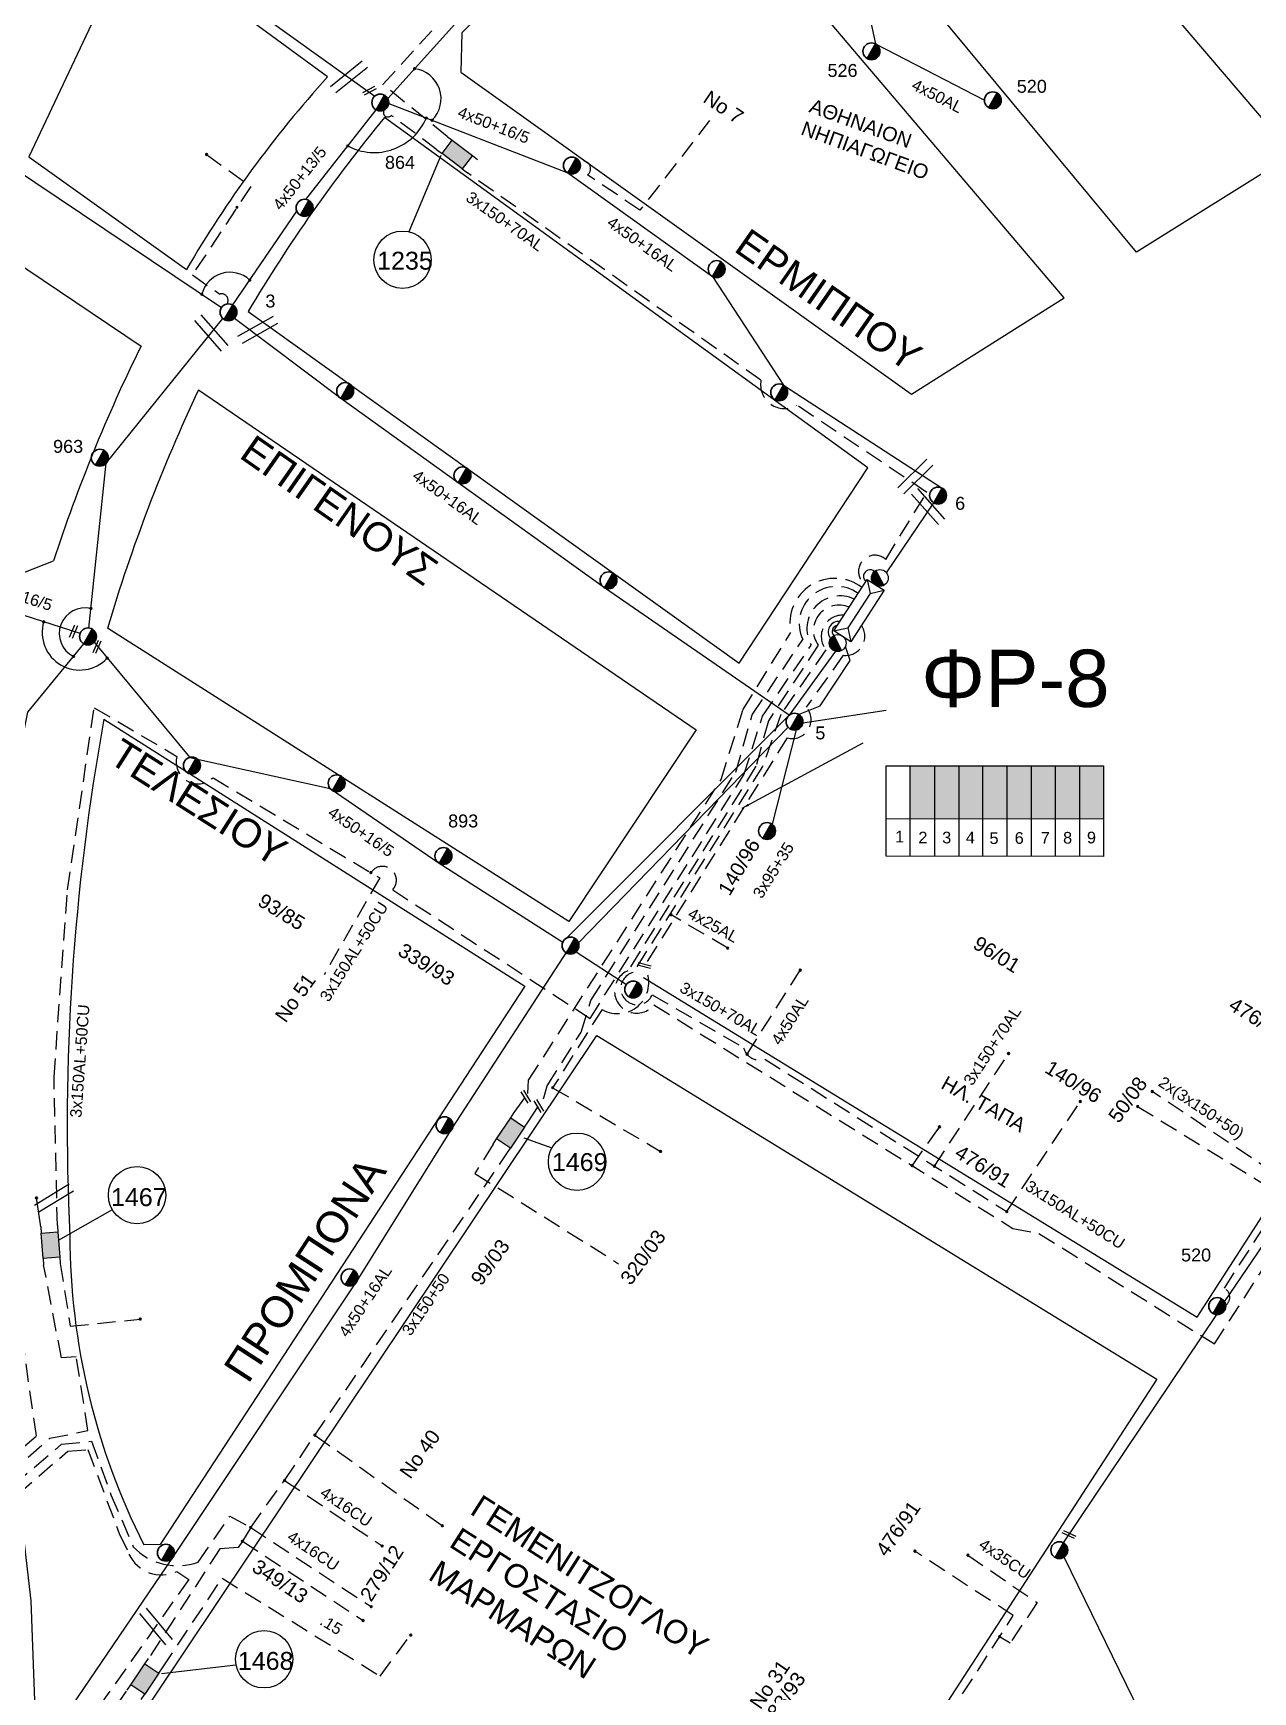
# Model space of a CAD drawing. Header units: millimetres. Extents: x 1421 to 7547, y 822 to 1863.
# Drawn here: x 5866 to 6036.3, y 969.5 to 1201.1 of the extents above; entities that cross this region are included whole.
import ezdxf
from ezdxf.enums import TextEntityAlignment as Align

# ---------------------------------------------------------------- set-up
doc = ezdxf.new("R2010")
doc.units = ezdxf.units.MM
doc.linetypes.add('DASHED', pattern=[19.05, 12.7, -6.35])
doc.layers.get('0').update_dxf_attribs({"lineweight": 30})
for name, color, linetype, lineweight in [('3x150+50', 7, 'Continuous', 30), ('3x50+35+13_5', 7, 'Continuous', 30), ('4x16CU', 7, 'Continuous', 30), ('4x25AL', 7, 'Continuous', 30), ('4x35CU', 7, 'Continuous', 30), ('4x50+13_5', 7, 'Continuous', 30), ('4x50+16_5', 7, 'Continuous', 30), ('4x50AL', 7, 'Continuous', 30), ('Link Box 4 Διευθύνσεων', 7, 'Continuous', 30), ('Pillar OTE', 7, 'Continuous', 30), ('TEXT_ΚΑΛΩΔΙΩΝ', 7, 'Continuous', 30), ('Άγνωστα', 7, 'Continuous', 30), ('Άγνωστο εναέριο καλώδιο', 7, 'Continuous', 30), ('Άγνωστο Υπόγειο Καλώδιο', 7, 'DASHED', 30), ('Γυμνά εναέρια ΧΤ και ΦΟΠ (3Φ)   4x50+16AL', 7, 'Continuous', 30), ('Εναέρια παροχή ΧΤ 4x16', 7, 'SYN_LINE', 30), ('Επιγραφές - Σχήματα', 7, 'Continuous', 30), ('Καλωδια Χ.Τ 3x95+35', 7, 'DASHED', 30), ('Καλώδια ΧΤ   3x150+50CU', 7, 'DASHED', 30), ('Καλώδια ΧΤ   3x150+70AL', 7, 'DASHED', 30), ('Καλώδια ΧΤ   3x150AL+50CU', 7, 'DASHED', 30), ('Μηχανική τομή', 7, 'Continuous', 30), ('Στύλος ΦΜ', 7, 'Continuous', 30), ('Στύλος ΦΜ @ 1', 7, 'Continuous', 30), ('Συνδέσεις', 7, 'Continuous', 30), ('Τομή', 7, 'Continuous', 30), ('Υποσταθμός εναέριος 2 στύλων', 7, 'Continuous', 30), ('Υποσταθμός πόλεως', 7, 'Continuous', 30), ('Υπόβαθρο ΔΕΗ', 7, 'Continuous', 30), ('Υπόγεια Καλώδια Δικτύου ΧΤ   .15', 7, 'DASHED', 30), ('Υπόγεια Καλώδια Δικτύου ΧΤ  4x16AL', 7, 'DASHED', 30)]:
    doc.layers.add(name, color=color, linetype=linetype, lineweight=lineweight)
doc.styles.add('arial', font='arial.ttf')
doc.styles.get("Standard").update_dxf_attribs({"font": 'arial.ttf'})
doc.linetypes.add('SYN_LINE', pattern='A,0.5,-0.0001,["/\\/\\/\\/",Standard,S=0.1,R=0,X=0,Y=-0.05],-0.25', length=0.7501)
doc.dimstyles.new('ISO-25', dxfattribs={"dimtxt": 2.5, "dimasz": 2.5, "dimexe": 1.25, "dimexo": 0.625, "dimtad": 1, "dimtxsty": 'Standard', "dimcen": 2.5, "dimadec": 0, "dimazin": 0, "dimtfac": 1, "dimtmove": 0, "dimatfit": 3, "dimfxl": 1, "dimarcsym": 0})

# ---------------------------------------------------------------- blocks, each defined once
blk = doc.blocks.new('ΥΠΑΡΧΩΝ ΤΣΙΜΕΝΤΕΝΙΟΣ ΣΤΥΛΟΣ')
at = {"layer": 'Στύλος ΦΜ'}
blk.add_hatch(color=7, dxfattribs=at).paths.add_polyline_path([(-1.29, -2.28, 0.574793), (2.62, 0, 0.268822), (1.3, 2.27)])
at = {"layer": 'Στύλος ΦΜ', "color": 7}
blk.add_line((-1.29, -2.28), (1.3, 2.27), dxfattribs=at)
blk.add_circle((0, 0), 2.62, dxfattribs=at)
at = {"layer": 'Στύλος ΦΜ', "flags": 4}
for tag, p in [('ΑΡΙΘΜΟΣ', (-4.68, 8.05)), ('ΤΥΠΟΣ', (-4.91, 3.03))]:
    blk.add_attdef(tag, p, '', height=4, dxfattribs=at)
blk = doc.blocks.new('LINK BOX 4 ΑΝΑΧΩΡΗΣΕΩΝ')
at = {"layer": 'Link Box 4 Διευθύνσεων', "lineweight": -3, "ltscale": 40}
blk.add_hatch(color=256, dxfattribs=at).paths.add_polyline_path([(-3.54, 0), (-3.54, -4.67), (3.54, -4.67), (3.54, 0)])
for p, q in [((-3.54, 0), (-5.33, 0)), ((5.33, 0), (3.54, 0)), ((-3.54, -4.67), (-5.33, -4.67)), ((5.33, -4.67), (3.54, -4.67))]:
    blk.add_line(p, q, dxfattribs=at)
blk.add_lwpolyline([(-3.54, -4.67), (-3.54, 0), (3.54, 0), (3.54, -4.67)], close=True, dxfattribs=at)
blk = doc.blocks.new('ΥΠΟΣΤΑΘΜΟΣ ΕΝΑΕΡΙΟΣ ΕΠΙ 2 ΣΤΥΛΩΝ')
at = {"layer": 'Υποσταθμός εναέριος 2 στύλων', "linetype": 'Continuous', "lineweight": -3}
for points in [[(-11.97, -2.11, 0.574793), (-8.45, -0.07, 0.268822), (-9.64, 1.98)], [(9.68, -2.15, 0.574793), (13.19, -0.1, 0.268822), (12.01, 1.95)]]:
    blk.add_hatch(color=256, dxfattribs=at).paths.add_polyline_path(points)
for p, q in [((-11.97, -2.11), (-9.64, 1.98)), ((9.68, -2.15), (12.01, 1.95))]:
    blk.add_line(p, q, dxfattribs=at)
for centre in [(-10.81, -0.07), (10.84, -0.1)]:
    blk.add_circle(centre, 2.36, dxfattribs=at)
at = {"layer": 'Υποσταθμός πόλεως', "linetype": 'Continuous', "lineweight": -3, "ltscale": 40}
blk.add_lwpolyline([(-8.57, 2.82), (8.57, 2.82), (8.57, -2.82), (-8.57, -2.82)], close=True, dxfattribs=at)
for points in [[(-5.75, 0), (-8.57, 2.82)], [(-8.57, -2.82), (-5.75, 0)], [(-5.75, 0), (5.75, 0)], [(5.75, 0), (8.57, 2.82)], [(8.57, -2.82), (5.75, 0)]]:
    blk.add_lwpolyline(points, dxfattribs=at)
at = {"layer": 'Υποσταθμός εναέριος 2 στύλων', "ltscale": 40, "flags": 1}
for tag, p in [('ΜΕΤΑΣΧΗΜΑΤΙΣΜΟΣ', (14.09, 2.51)), ('ΙΣΧΥΣ', (14.07, -0.28)), ('ΑΡΙΘΜΟΣ', (14.19, -3))]:
    blk.add_attdef(tag, p, '', height=1.8, dxfattribs=at)
blk = doc.blocks.new('ΤΟΜΗ')
at = {"layer": 'Τομή', "lineweight": -3, "ltscale": 40}
for p, q in [((-11.37, 1.1), (11.37, 1.1)), ((11.37, -3.57), (-11.37, -3.57))]:
    blk.add_line(p, q, dxfattribs=at)
blk = doc.blocks.new('_ΣΥΝΔΕΣΗ')
at = {"layer": 'Συνδέσεις', "linetype": 'SYN_LINE', "ltscale": 40}
blk.add_hatch(color=256, dxfattribs=at).paths.add_polyline_path([(0.5, -0.01, 1), (-0.5, -0.01, 1)])
at = {"layer": 'Συνδέσεις'}
blk.add_circle((0, -0.01), 0.5, dxfattribs=at)
blk = doc.blocks.new('ΜΗΧΑΝΙΚΗ ΤΟΜΗ')
at = {"layer": 'Μηχανική τομή', "lineweight": -3, "ltscale": 40}
for p, q in [((-3.78, 1.15), (3.8, 1.15)), ((3.8, -0.4), (-3.78, -0.4))]:
    blk.add_line(p, q, dxfattribs=at)

msp = doc.modelspace()

# ---------------------------------------------------------------- hatches: boundary and pattern name
at = {"layer": 'Καλώδια ΧΤ   3x150+50CU', "linetype": 'DASHED', "lineweight": -3, "ltscale": 0.2}
h = msp.add_hatch(color=1, dxfattribs=at)
h.dxf.hatch_style = 1
h.paths.add_polyline_path([(5988.42, 1091.46), (5991.86, 1091.46), (5991.86, 1098.82), (5988.42, 1098.82)])
h = msp.add_hatch(color=5, dxfattribs=at)
h.dxf.hatch_style = 1
h.paths.add_polyline_path([(5991.86, 1091.46), (5995.3, 1091.45), (5995.3, 1098.82), (5991.86, 1098.82)])
h = msp.add_hatch(color=173, dxfattribs=at)
h.dxf.hatch_style = 1
h.paths.add_polyline_path([(5998.6, 1098.82), (5995.3, 1098.82), (5995.3, 1091.45), (5998.6, 1091.45)])
h = msp.add_hatch(color=30, dxfattribs=at)
h.dxf.hatch_style = 1
h.paths.add_polyline_path([(6001.98, 1091.45), (6001.98, 1098.82), (5998.6, 1098.82), (5998.6, 1091.45)])
h = msp.add_hatch(color=2, dxfattribs=at)
h.dxf.hatch_style = 1
h.paths.add_polyline_path([(6005.38, 1098.82), (6001.98, 1098.82), (6001.98, 1091.45), (6005.38, 1091.44)])
h = msp.add_hatch(color=6, dxfattribs=at)
h.dxf.hatch_style = 1
h.paths.add_polyline_path([(6008.72, 1098.82), (6005.38, 1098.82), (6005.38, 1091.44), (6008.72, 1091.44)])
h = msp.add_hatch(color=133, dxfattribs=at)
h.dxf.hatch_style = 1
h.paths.add_polyline_path([(6008.72, 1091.44), (6012.1, 1091.44), (6012.11, 1098.82), (6008.72, 1098.82)])
h = msp.add_hatch(color=85, dxfattribs=at)
h.dxf.hatch_style = 1
h.paths.add_polyline_path([(6012.04, 1091.44), (6015.43, 1091.44), (6015.43, 1098.82), (6012.04, 1098.82)])

# ---------------------------------------------------------------- linework, layer by layer
at = {"color": 4, "lineweight": -3, "ltscale": 0.2}
msp.add_lwpolyline([(5867.08, 1034.47), (5866.49, 1038.49)], dxfattribs=at)
at = {"layer": '3x150+50', "color": 151, "linetype": 'DASHED', "lineweight": -3, "ltscale": 0.2}
for points in [[(5923.8, 1186.67), (5914.84, 1193.91), (5951.64, 1234.33), (5940.07, 1247.59, -0.646307), (5934.47, 1253.32), (5925.91, 1262.85, -1.402626), (5923.84, 1270.37), (5950.07, 1300, 0.243247), (5954.03, 1299.05, -0.766374)], [(5922.39, 1184.81), (5916.02, 1189.61, -0.948112), (5915.01, 1190.35, -3.111705)]]:
    msp.add_lwpolyline(points, format="xyb", dxfattribs=at)
at = {"layer": '3x150+50', "color": 7, "linetype": 'DASHED', "lineweight": -3, "ltscale": 0.2}
msp.add_lwpolyline([(6020.19, 1051.26), (6038.15, 1040.21), (6038.7, 1041.06), (6039.23, 1041.99), (6022.23, 1053.34)], dxfattribs=at)
at = {"layer": '3x150+50', "color": 6, "linetype": 'DASHED', "lineweight": -3, "ltscale": 0.2}
for points in [[(5896.39, 992.49), (5896.39, 992.49), (5901.12, 999.05), (5905.36, 1005.37), (5932.16, 1044.69)], [(5896.39, 992.49), (5895.25, 990.56)], [(5895.25, 990.56), (5894.64, 989.67), (5892.09, 989.49), (5882.12, 974.18)]]:
    msp.add_lwpolyline(points, dxfattribs=at)
at = {"layer": '3x150+50', "color": 7, "linetype": 'DASHED', "lineweight": -3, "ltscale": 0.2}
msp.add_lwpolyline([(6032.47, 1023.5, 0.552078), (6032.31, 1025.87), (6041.15, 1039.66), (6038.7, 1041.06)], format="xyb", dxfattribs=at)
at = {"layer": '3x50+35+13_5', "color": 206, "lineweight": -3, "ltscale": 0.2}
for points in [[(5873.81, 1118.04), (5876.21, 1141.05), (5892.5, 1161.25)], [(5858.89, 1040.45), (5861.25, 1078.72), (5862.15, 1090.83), (5865.29, 1106.31), (5873.1, 1115.84)]]:
    msp.add_lwpolyline(points, dxfattribs=at)
at = {"layer": '4x16CU', "color": 6, "linetype": 'DASHED', "lineweight": -3, "ltscale": 0.2}
for points in [[(5901.12, 999.05), (5914.75, 989.9)], [(5896.39, 992.49), (5913.22, 981.43)]]:
    msp.add_lwpolyline(points, dxfattribs=at)
at = {"layer": '4x25AL', "color": 133, "linetype": 'DASHED', "lineweight": -3, "ltscale": 0.2}
msp.add_lwpolyline([(5962.97, 1073.36), (5955.07, 1078.02)], dxfattribs=at)
at = {"layer": '4x35CU', "color": 85, "linetype": 'DASHED', "lineweight": -3, "ltscale": 0.2}
msp.add_lwpolyline([(5996.5, 988.62), (6006.16, 982), (6002.38, 976.35), (6000.93, 977.24)], dxfattribs=at)
at = {"layer": '4x50+13_5', "color": 27, "lineweight": -3, "ltscale": 0.2}
msp.add_lwpolyline([(5915.52, 1191.97), (5934.67, 1213.25), (5954.1, 1230.74)], dxfattribs=at)
at = {"layer": '4x50+13_5', "color": 151, "lineweight": -3, "ltscale": 0.2}
for points in [[(5904.07, 1177.88), (5913.9, 1190.38)], [(5893.88, 1163.15), (5902.84, 1176.23)]]:
    msp.add_lwpolyline(points, dxfattribs=at)
at = {"layer": '4x50+16_5', "color": 27, "lineweight": -3, "ltscale": 0.2}
for points in [[(5924.7, 1265.23), (5940.61, 1262.61), (5938.73, 1251.5), (5955.64, 1232.45), (5980.59, 1213.56), (5983.62, 1199.57)], [(5915.65, 1191.28), (5940.65, 1181.59)]]:
    msp.add_lwpolyline(points, dxfattribs=at)
at = {"layer": '4x50+16_5', "color": 2, "lineweight": -3, "ltscale": 0.2}
msp.add_lwpolyline([(5882.9, 1214.4), (5913.74, 1192.31)], dxfattribs=at)
at = {"layer": '4x50+16_5', "color": 30, "lineweight": -3, "ltscale": 0.2}
for points in [[(5872.58, 1117.27), (5850.4, 1124.42)], [(5874.53, 1116.05), (5887.9, 1099.98), (5907.48, 1095.63), (5922.7, 1085.2), (5939.96, 1074.2)]]:
    msp.add_lwpolyline(points, dxfattribs=at)
at = {"layer": '4x50+16_5', "color": 5, "lineweight": -3, "ltscale": 0.2}
for points in [[(6032.31, 1023.99), (6045.84, 1043.89), (6057.81, 1062.42)], [(6009.85, 990.34), (6031.23, 1022.22)]]:
    msp.add_lwpolyline(points, dxfattribs=at)
at = {"layer": '4x50+16_5', "color": 30, "lineweight": -3, "ltscale": 0.2}
msp.add_arc((5978.45, 1117.51), 1.45, 82.2002, 219.7658, dxfattribs=at)
at = {"layer": '4x50AL', "color": 27, "lineweight": -3, "ltscale": 0.2}
msp.add_lwpolyline([(5983.62, 1199.57), (5998.8, 1191.72)], dxfattribs=at)
at = {"layer": '4x50AL', "color": 133, "linetype": 'DASHED', "lineweight": -3, "ltscale": 0.2}
msp.add_lwpolyline([(5965.67, 1058.55), (5973.1, 1070.29)], dxfattribs=at)
at = {"layer": 'Pillar OTE', "lineweight": -3, "ltscale": 40}
for points in [[(5985.09, 1086.18), (5985.09, 1098.82), (6015.43, 1098.82), (6015.42, 1086.15), (5985.09, 1086.18)], [(5988.42, 1086.18), (5988.42, 1098.82)], [(5991.86, 1086.17), (5991.86, 1098.82)], [(5995.3, 1086.17), (5995.3, 1098.82)], [(5998.6, 1086.17), (5998.6, 1098.82)], [(6001.98, 1086.16), (6001.98, 1098.82)], [(6005.38, 1086.16), (6005.38, 1098.82)], [(6008.72, 1086.16), (6008.72, 1098.82)], [(6012.1, 1086.15), (6012.11, 1098.82)], [(5985.09, 1091.46), (6015.43, 1091.43)]]:
    msp.add_lwpolyline(points, dxfattribs=at)
at = {"layer": 'Άγνωστο εναέριο καλώδιο', "color": 5, "lineweight": -3, "ltscale": 0.2}
msp.add_lwpolyline([(5985.12, 1125.77), (5991.75, 1135.5)], dxfattribs=at)
at = {"layer": 'Άγνωστο εναέριο καλώδιο', "color": 30, "linetype": 'SYN_LINE', "lineweight": -3, "ltscale": 10}
msp.add_lwpolyline([(5978, 1114.81), (5971.55, 1105.89), (5940.36, 1074.67)], dxfattribs=at)
at = {"layer": 'Άγνωστο εναέριο καλώδιο', "color": 1, "linetype": 'SYN_LINE', "lineweight": -3, "ltscale": 10}
for points in [[(5972.87, 1105.99), (5975.89, 1107.16), (5980.06, 1113.53), (5979.4, 1115.47)], [(5942.13, 1074.12), (5971.4, 1104.19)]]:
    msp.add_lwpolyline(points, dxfattribs=at)
at = {"layer": 'Άγνωστο εναέριο καλώδιο', "color": 133, "lineweight": -3, "ltscale": 0.2}
msp.add_lwpolyline([(5972.54, 1103.82), (5969.18, 1090.64)], dxfattribs=at)
at = {"layer": 'Άγνωστο εναέριο καλώδιο', "color": 1, "lineweight": -3, "ltscale": 0.2}
msp.add_lwpolyline([(5941.81, 1072.83), (5948.85, 1068.3)], dxfattribs=at)
at = {"layer": 'Άγνωστο εναέριο καλώδιο', "color": 27, "lineweight": -3, "ltscale": 0.2}
msp.add_lwpolyline([(5859.15, 1038.61), (5865.68, 982.26), (5867.45, 934.14)], dxfattribs=at)
at = {"layer": 'Άγνωστο εναέριο καλώδιο', "color": 5, "lineweight": -3, "ltscale": 0.2}
msp.add_arc((5982.85, 1125.24), 0.925, 48.5914, 229.954, dxfattribs=at)
at = {"layer": 'Άγνωστο Υπόγειο Καλώδιο', "color": 5, "lineweight": -3, "ltscale": 0.2}
msp.add_lwpolyline([(5829.69, 1003.09, 0.451811), (5839.78, 1000.65), (5856.68, 994.81), (5868.36, 1004.93), (5873.68, 1006.01), (5872.05, 1016.29), (5869.98, 1016.15), (5867.48, 1029.15)], format="xyb", dxfattribs=at)
msp.add_lwpolyline([(5869.81, 1029.33), (5871.21, 1020.57), (5880.98, 1021.57)], dxfattribs=at)
at = {"layer": 'Άγνωστο Υπόγειο Καλώδιο', "color": 85, "lineweight": -3, "ltscale": 0.2}
msp.add_lwpolyline([(5827.65, 1001.68, 0.446678), (5840.15, 998.41), (5858.17, 992.17), (5870.87, 1003.14), (5873.66, 1003.36), (5878.05, 991.64), (5879.4, 988.76, 0.414006), (5886.08, 986.33), (5887.74, 985.2), (5875.91, 968.46, 1.132715), (5877.61, 967.55), (5879.16, 969.75)], format="xyb", dxfattribs=at)
at = {"layer": 'Άγνωστο Υπόγειο Καλώδιο', "color": 6, "lineweight": -3, "ltscale": 0.2}
msp.add_lwpolyline([(5829.01, 1002.26, 0.468728), (5839.91, 999.55), (5857.46, 993.48), (5870, 1004.1), (5874.19, 1004.52), (5876.89, 997.04), (5880, 989.8, 0.298852), (5889.08, 987.65), (5893.5, 994.08), (5896.39, 992.49)], format="xyb", dxfattribs=at)
at = {"layer": 'Γυμνά εναέρια ΧΤ και ΦΟΠ (3Φ)   4x50+16AL', "color": 151, "lineweight": -3, "ltscale": 0.2}
msp.add_lwpolyline([(5836.74, 1226.79), (5863, 1182.45), (5892.32, 1162.79)], dxfattribs=at)
at = {"layer": 'Γυμνά εναέρια ΧΤ και ΦΟΠ (3Φ)   4x50+16AL', "color": 27, "lineweight": -3, "ltscale": 0.2}
msp.add_lwpolyline([(5940.65, 1181.59), (5960.85, 1167.12), (5970.74, 1151.96), (5992.92, 1137.55)], dxfattribs=at)
at = {"layer": 'Γυμνά εναέρια ΧΤ και ΦΟΠ (3Φ)   4x50+16AL', "color": 133, "lineweight": -3, "ltscale": 0.2}
msp.add_lwpolyline([(5971.55, 1105.89), (5945.76, 1123.67), (5925.36, 1138.33), (5908.99, 1150.1), (5894.11, 1161.27)], dxfattribs=at)
at = {"layer": 'Γυμνά εναέρια ΧΤ και ΦΟΠ (3Φ)   4x50+16AL', "color": 1, "lineweight": -3, "ltscale": 0.2}
msp.add_lwpolyline([(5866.49, 960.26), (5885.54, 988.31), (5911.26, 1026.92), (5924.57, 1048.29), (5940.63, 1073), (5940.63, 1073)], dxfattribs=at)
at = {"layer": 'Γυμνά εναέρια ΧΤ και ΦΟΠ (3Φ)   4x50+16AL', "color": 5, "lineweight": -3, "ltscale": 0.2}
msp.add_lwpolyline([(6026.85, 909.5), (6042.47, 934.31), (6025.4, 956.68), (6009.95, 988.36), (6009.95, 988.36)], dxfattribs=at)
at = {"layer": 'Γυμνά εναέρια ΧΤ και ΦΟΠ (3Φ)   4x50+16AL', "color": 1, "lineweight": -3, "ltscale": 0.2}
msp.add_arc((5978.39, 1117.56), 0.84, 97.1319, 222.9396, dxfattribs=at)
at = {"layer": 'Εναέρια παροχή ΧΤ 4x16', "color": 133, "linetype": 'SYN_LINE', "lineweight": -3, "ltscale": 10}
msp.add_lwpolyline([(5973.45, 1104.79), (5985.11, 1106.57)], dxfattribs=at)
at = {"layer": 'Καλωδια Χ.Τ 3x95+35', "color": 5, "lineweight": -3, "ltscale": 0.2}
msp.add_lwpolyline([(5933.18, 1050.41), (5935.08, 1053.08), (5935.19, 1054.94), (5935.19, 1054.94), (5962.06, 1096.88), (5962.06, 1096.88), (5965.08, 1106.6), (5971.78, 1117.43, -0.694384), (5981.71, 1123.7, -12.624688)], format="xyb", dxfattribs=at)
at = {"layer": 'Καλωδια Χ.Τ 3x95+35', "color": 85, "lineweight": -3, "ltscale": 0.2}
msp.add_lwpolyline([(5935.12, 1049.12), (5937.33, 1052.46), (5937.78, 1054.12), (5942.51, 1061.63), (5943.88, 1066.07), (5964.09, 1097.91), (5966.4, 1105.94), (5973.44, 1116.44, -0.773412), (5981.18, 1122.87, -94.904923)], format="xyb", dxfattribs=at)
at = {"layer": 'Καλωδια Χ.Τ 3x95+35', "color": 2, "lineweight": -3, "ltscale": 0.2}
msp.add_lwpolyline([(5981.65, 1118.42, -0.644476), (5979.1, 1114.24), (5973.94, 1106.99, -0.749898), (5971.29, 1102.71), (5951.32, 1070.83, -0.780047), (5945.43, 1064.8), (5938.54, 1053.87)], format="xyb", dxfattribs=at)
at = {"layer": 'Καλώδια ΧΤ   3x150+70AL', "color": 27, "lineweight": -3, "ltscale": 0.2}
msp.add_lwpolyline([(5960.44, 1188.89), (5950.73, 1176.37), (5943.4, 1181.31, 0.916881), (5942.28, 1183.13, -1.576392)], format="xyb", dxfattribs=at)
at = {"layer": 'Καλώδια ΧΤ   3x150+70AL', "color": 151, "lineweight": -3, "ltscale": 0.2}
msp.add_lwpolyline([(5890.23, 1184.14), (5896.41, 1179.69), (5888.25, 1167.34), (5892.06, 1164.66, -0.705581), (5893.08, 1163.28, 15.500773)], format="xyb", dxfattribs=at)
at = {"layer": 'Καλώδια ΧΤ   3x150+70AL', "color": 30, "lineweight": -3, "ltscale": 0.2}
msp.add_lwpolyline([(5982.04, 1124.21, -1.022119), (5985.03, 1127.61), (5990.77, 1136.98), (5972.61, 1149.14, -0.640272), (5967.61, 1152.63), (5926.64, 1181.59)], format="xyb", dxfattribs=at)
at = {"layer": 'Καλώδια ΧΤ   3x150+70AL', "color": 133, "lineweight": -3, "ltscale": 0.2}
msp.add_lwpolyline([(5979.22, 1119.84, 0.648512), (5976.67, 1115), (5970.37, 1105.98), (5967.85, 1098.73), (5949.79, 1069.96, 1.617306), (5952.43, 1066.85), (5965.18, 1059.46, 0.430121), (5968.16, 1057.85), (6001.92, 1036.57)], format="xyb", dxfattribs=at)
for points in [[(5991.82, 1042.93), (6002.17, 1058.65)], [(6001.92, 1036.57), (6012.18, 1051.95)]]:
    msp.add_lwpolyline(points, dxfattribs=at)
at = {"layer": 'Καλώδια ΧΤ   3x150AL+50CU', "color": 6, "lineweight": -3, "ltscale": 0.2}
for points in [[(5913.17, 1083.9, -1.089086), (5916.21, 1081.5), (5943.76, 1063.55), (5965.22, 1097.55), (5967.84, 1105.75), (5974.61, 1115.64, -0.734361), (5980.66, 1122.07)], [(5869.41, 1034.64), (5868.94, 1055.41), (5870.84, 1081.49), (5874.54, 1106.91), (5886.1, 1100.12, 0.760806), (5891.13, 1097.14), (5914.4, 1083.16)]]:
    msp.add_lwpolyline(points, format="xyb", dxfattribs=at)
at = {"layer": 'Καλώδια ΧΤ   3x150AL+50CU', "color": 173, "lineweight": -3, "ltscale": 0.2}
msp.add_lwpolyline([(5979.93, 1120.94, 0.764405), (5975.6, 1115.64), (5968.65, 1105.1), (5966.92, 1098.75), (5949.05, 1070.2, 1.282512), (5952.67, 1065.44), (6002.78, 1034.24), (6006.42, 1033.54), (6030.9, 1018.1), (6054.27, 1054.2), (6089.3, 1108.03, 0.954149), (6089.19, 1111.4, 6.629057)], format="xyb", dxfattribs=at)
at = {"layer": 'Καλώδια ΧΤ   3x150AL+50CU', "color": 6, "lineweight": -3, "ltscale": 0.2}
for points in [[(5914.4, 1083.16), (5906.64, 1069.65)], [(5930.22, 1045.98), (5927.68, 1041.92), (5947.75, 1029.31)]]:
    msp.add_lwpolyline(points, dxfattribs=at)
at = {"layer": 'Καλώδια ΧΤ   3x150AL+50CU', "color": 2, "lineweight": -3, "ltscale": 0.2}
msp.add_lwpolyline([(5938.54, 1053.87), (5953.6, 1044.98)], dxfattribs=at)
at = {"layer": 'Καλώδια ΧΤ   3x150AL+50CU', "color": 206, "lineweight": -3, "ltscale": 0.2}
msp.add_lwpolyline([(5988.72, 1042.99), (5992.53, 1048.41), (5992.18, 1047.92)], dxfattribs=at)
at = {"layer": 'Καλώδια ΧΤ   3x150AL+50CU', "color": 85, "lineweight": -3, "ltscale": 0.2}
msp.add_lwpolyline([(5940.23, 878.74), (5967.61, 920.3), (5966.78, 924.46), (6002.83, 980.18), (5989.1, 989.18)], dxfattribs=at)
at = {"layer": 'Υπόβαθρο ΔΕΗ', "lineweight": -3, "ltscale": 0.2}
for points in [[(5963.77, 1238.3), (5981.03, 1255.35), (6041.84, 1184.13), (6020.04, 1170.49), (5963.77, 1238.3)], [(5925.88, 1201.12), (5925.73, 1195.64), (5988.63, 1150.71), (6009.93, 1164.15), (5954.4, 1229.56), (5925.88, 1201.12)], [(5907.11, 1194.98), (5885.56, 1210.8), (5877.75, 1209.99), (5865.41, 1183.81), (5887.42, 1168.09)], [(5896.02, 1162.23), (5964.59, 1113.14), (5982.54, 1140.39), (5915.08, 1189.31)], [(6028.5, 1021.84), (6116.69, 1158.6), (6083.54, 1184.31)], [(5864.72, 1125.78), (5841.34, 1139.79), (5858.26, 1172.76), (5881.1, 1157.41)], [(5889.12, 1151.31), (5958.56, 1103.84), (5940.78, 1077.08), (5876.39, 1118)], [(5864.72, 1125.78), (5868.88, 1127.43)], [(5875.9, 1105.33), (5934.67, 1068.06), (5883.76, 990.12), (5881.47, 990.04)], [(5951.24, 1069.24), (6028.5, 1021.84)], [(5878.6, 962.35), (5944.69, 1061.14), (6022.86, 1013.21), (5912.26, 842.77)]]:
    msp.add_lwpolyline(points, dxfattribs=at)
at = {"layer": 'Υπόβαθρο ΔΕΗ', "lineweight": -3}
for points in [[(5922.91, 1184.01), (5918.46, 1173.36)], [(5934.51, 1046.87), (5938.44, 1045.49)], [(5869.56, 1032.6), (5877.1, 1036.88)], [(5883.92, 972.11), (5894.33, 973.33)]]:
    msp.add_lwpolyline(points, dxfattribs=at)
for centre in [(5917.58, 1169.46), (5941.94, 1043.54), (5880.53, 1038.88), (5898.26, 974.08)]:
    msp.add_circle(centre, 4, dxfattribs=at)
at = {"layer": 'Υπόβαθρο ΔΕΗ', "lineweight": -3, "ltscale": 0.2}
for centre, radius, start, end in [((6027.88, 1085.88), 162.75, 137.9095, 149.6632), ((6079.8, 1053.13), 213.72, 140.4181, 149.3052), ((6081.69, 1058.2), 223.79, 153.6853, 161.9801), ((6099.01, 1052.06), 232.17, 154.6926, 163.501), ((6187.78, 1048.52), 317, 169.6754, 182.7691), ((5967.73, 1033.51), 96.59, 180.181, 206.7451)]:
    msp.add_arc(centre, radius, start, end, dxfattribs=at)
at = {"layer": 'Υπόβαθρο ΔΕΗ', "lineweight": -3}
for centre, radius, start, end in [((5918.72, 1191.92), 4.24, 315.0215, 82.7206), ((5913.63, 1192.32), 7.9, 242.0867, 337.1179), ((5893.5, 1163.68), 4.03, 46.7841, 166.3705), ((5873.27, 1117.28), 3.59, 76.6855, 243.2949), ((5872.53, 1117.43), 5.25, 163.6824, 316.9021)]:
    msp.add_arc(centre, radius, start, end, dxfattribs=at)
at = {"layer": 'Υπόγεια Καλώδια Δικτύου ΧΤ   .15', "color": 30, "lineweight": -3, "ltscale": 0.2}
msp.add_lwpolyline([(5830.55, 1003.85, 0.440656), (5839.23, 1001.9), (5855.85, 996.15), (5866.48, 1005.27), (5861.36, 1040.79), (5862.45, 1076.68, -0.554309), (5856.62, 1080.27), (5843.06, 1082.7, -0.690987), (5835.25, 1083.3), (5817.91, 1086.89), (5807.81, 1089.05, -0.709748), (5803.62, 1089.65)], format="xyb", dxfattribs=at)
at = {"layer": 'Υπόγεια Καλώδια Δικτύου ΧΤ   .15', "color": 6, "lineweight": -3, "ltscale": 0.2}
msp.add_lwpolyline([(5895.25, 990.56), (5912.08, 979.5)], dxfattribs=at)
at = {"layer": 'Υπόγεια Καλώδια Δικτύου ΧΤ   .15', "color": 85, "lineweight": -3, "ltscale": 0.2}
msp.add_lwpolyline([(5884.06, 972.88), (5892.4, 985.4), (5914.44, 971.75), (5918.73, 977.47)], dxfattribs=at)
at = {"layer": 'Υπόγεια Καλώδια Δικτύου ΧΤ  4x16AL', "color": 6, "lineweight": -3, "ltscale": 0.2}
msp.add_lwpolyline([(5905.36, 1005.37), (5923.14, 992.73)], dxfattribs=at)

# ---------------------------------------------------------------- block references
at = {"layer": 'Link Box 4 Διευθύνσεων', "lineweight": -3, "xscale": 0.4999999999999998, "yscale": 0.4999999999999998, "zscale": 0.4999999999999998}
for p, rotation in [((5924.51, 1183.2), 142.781688176333), ((5933.64, 1046.9), 236.2383321589884), ((5867.28, 1031.81), 94.3028115752031), ((5882.58, 970.67), 236.2383321589884)]:
    msp.add_blockref('LINK BOX 4 ΑΝΑΧΩΡΗΣΕΩΝ', p, dxfattribs=dict(at, rotation=rotation))
at = {"layer": 'Μηχανική τομή', "lineweight": -3}
for p, xscale, yscale, zscale, rotation in [((5913.03, 1192.97), 0.2499999999999189, 0.2499999999999189, 0.2499999999999189, 27.44871363703161), ((5871.57, 1117.58), 0.2499999999999189, 0.2499999999999189, 0.2499999999999189, 246.6880983930438), ((5874.85, 1115.45), 0.2499999999999189, 0.2499999999999189, 0.2499999999999189, 246.6880983930438), ((5951.32, 1070.83), 0.2499999999999188, 0.2499999999999188, 0.2499999999999188, 346.219805833048), ((5934.71, 1052.56), 0.2499999999999189, 0.2499999999999189, 0.2499999999999189, 300.805890471773), ((5936.54, 1051.26), 0.2499999999999189, 0.2499999999999189, 0.2499999999999189, 300.805890471773), ((6010.57, 991.42), 0.2499999999999189, 0.2499999999999189, 0.2499999999999189, 335.4047319095818)]:
    msp.add_blockref('ΜΗΧΑΝΙΚΗ ΤΟΜΗ', p, dxfattribs=dict(at, xscale=xscale, yscale=yscale, zscale=zscale, rotation=rotation))
at = {"layer": 'Στύλος ΦΜ @ 1', "lineweight": -3, "ltscale": 40}
ref = msp.add_blockref('ΥΠΑΡΧΩΝ ΤΣΙΜΕΝΤΕΝΙΟΣ ΣΤΥΛΟΣ', (5983.03, 1198.55), dxfattribs=dict(at, xscale=0.4499999999998181, yscale=0.4499999999998181, zscale=0.4499999999998181))
ref.add_attrib('ΤΥΠΟΣ', '526', (5976.9, 1194.98), dxfattribs={"layer": 'Στύλος ΦΜ', "height": 1.8, "flags": 4})
ref = msp.add_blockref('ΥΠΑΡΧΩΝ ΤΣΙΜΕΝΤΕΝΙΟΣ ΣΤΥΛΟΣ', (5914.48, 1191.4), dxfattribs=dict(at, xscale=0.4499999999998181, yscale=0.4499999999998181, zscale=0.4499999999998181))
ref.add_attrib('ΤΥΠΟΣ', '864', (5915.13, 1182.14), dxfattribs={"layer": 'Στύλος ΦΜ', "height": 1.8, "flags": 4})
ref = msp.add_blockref('ΥΠΑΡΧΩΝ ΤΣΙΜΕΝΤΕΝΙΟΣ ΣΤΥΛΟΣ', (5999.98, 1191.71), dxfattribs=dict(at, xscale=0.4499999999998181, yscale=0.4499999999998181, zscale=0.4499999999998181))
ref.add_attrib('ΤΥΠΟΣ', '520', (6003.32, 1192.76), dxfattribs={"layer": 'Στύλος ΦΜ', "height": 1.8, "flags": 4})
at = {"layer": 'Στύλος ΦΜ @ 1', "lineweight": -3, "ltscale": 40, "xscale": 0.4499999999998181, "yscale": 0.4499999999998181, "zscale": 0.4499999999998181}
for p in [(5941.23, 1182.61), (5903.91, 1176.71), (5961.43, 1168.15), (5909.57, 1151.12), (5970.16, 1150.94), (5925.94, 1139.35), (5946.34, 1124.7), (5873.68, 1116.87), (5888.19, 1098.84), (5908.39, 1096.37), (5968.46, 1089.71), (5941.03, 1073.71), (5949.79, 1067.58), (5923.45, 1048.64), (5910.18, 1027.39), (5884.56, 988.96), (6009.26, 989.32)]:
    msp.add_blockref('ΥΠΑΡΧΩΝ ΤΣΙΜΕΝΤΕΝΙΟΣ ΣΤΥΛΟΣ', p, dxfattribs=at)
at = {"layer": 'Στύλος ΦΜ @ 1', "lineweight": -3, "ltscale": 40}
ref = msp.add_blockref('ΥΠΑΡΧΩΝ ΤΣΙΜΕΝΤΕΝΙΟΣ ΣΤΥΛΟΣ', (5893.29, 1162.12), dxfattribs=dict(at, xscale=0.4499999999998181, yscale=0.4499999999998181, zscale=0.4499999999998181))
ref.add_attrib('ΤΥΠΟΣ', '3', (5898.44, 1162.79), dxfattribs={"layer": 'Στύλος ΦΜ', "height": 1.8, "flags": 4})
ref = msp.add_blockref('ΥΠΑΡΧΩΝ ΤΣΙΜΕΝΤΕΝΙΟΣ ΣΤΥΛΟΣ', (5875.32, 1141.82), dxfattribs=dict(at, xscale=0.4499999999998181, yscale=0.4499999999998181, zscale=0.4499999999998181))
ref.add_attrib('ΤΥΠΟΣ', '963', (5868.81, 1142.5), dxfattribs={"layer": 'Στύλος ΦΜ', "height": 1.8, "flags": 4})
ref = msp.add_blockref('ΥΠΑΡΧΩΝ ΤΣΙΜΕΝΤΕΝΙΟΣ ΣΤΥΛΟΣ', (5992.33, 1136.53), dxfattribs=dict(at, xscale=0.4499999999998181, yscale=0.4499999999998181, zscale=0.4499999999998181))
ref.add_attrib('ΤΥΠΟΣ', '6', (5994.72, 1134.55), dxfattribs={"layer": 'Στύλος ΦΜ', "height": 1.8, "flags": 4})
ref = msp.add_blockref('ΥΠΑΡΧΩΝ ΤΣΙΜΕΝΤΕΝΙΟΣ ΣΤΥΛΟΣ', (5972.29, 1104.97), dxfattribs=dict(at, xscale=0.4499999999998181, yscale=0.4499999999998181, zscale=0.4499999999998181))
ref.add_attrib('ΤΥΠΟΣ', '5', (5975.2, 1102.5), dxfattribs={"layer": 'Στύλος ΦΜ', "height": 1.8, "flags": 4})
ref = msp.add_blockref('ΥΠΑΡΧΩΝ ΤΣΙΜΕΝΤΕΝΙΟΣ ΣΤΥΛΟΣ', (5923.29, 1086.22), dxfattribs=dict(at, xscale=0.4499999999998181, yscale=0.4499999999998181, zscale=0.4499999999998181))
ref.add_attrib('ΤΥΠΟΣ', '893', (5923.95, 1090.21), dxfattribs={"layer": 'Στύλος ΦΜ', "height": 1.8, "flags": 4})
ref = msp.add_blockref('ΥΠΑΡΧΩΝ ΤΣΙΜΕΝΤΕΝΙΟΣ ΣΤΥΛΟΣ', (6031.3, 1023.39), dxfattribs=dict(at, xscale=0.4499999999998181, yscale=0.4499999999998181, zscale=0.4499999999998181))
ref.add_attrib('ΤΥΠΟΣ', '520', (6026.25, 1029.62), dxfattribs={"layer": 'Στύλος ΦΜ', "height": 1.8, "flags": 4})
at = {"layer": 'Συνδέσεις', "lineweight": -3, "xscale": 0.25, "yscale": 0.25, "zscale": 0.25}
for p in [(5919.26, 1196.13), (5920.91, 1189.24), (5921.72, 1188.93), (5890.24, 1184.15), (5909.93, 1185.33), (5894.48, 1176.77), (5889.58, 1164.63), (5896.26, 1166.62), (5874.09, 1120.78), (5867.49, 1118.91), (5871.66, 1114.08), (5876.36, 1113.85), (5913.17, 1083.9), (5955.07, 1078.02), (5962.97, 1073.37), (5973.1, 1070.29), (5965.67, 1058.55), (6002.17, 1058.65), (5938.54, 1053.88), (6012.18, 1051.95), (6020.19, 1051.26), (6022.23, 1053.34), (5992.53, 1048.41), (5953.6, 1044.98), (5988.72, 1043), (5991.82, 1042.93), (5866.49, 1038.49), (6001.92, 1036.57), (5880.98, 1021.58), (5905.36, 1005.38), (5901.13, 999.06), (5896.39, 992.49), (5923.14, 992.73), (5895.25, 990.56), (5914.75, 989.9), (5989.1, 989.18), (5996.5, 988.62), (5912.08, 979.5), (5913.22, 981.43), (5918.73, 977.47), (6000.93, 977.25)]:
    msp.add_blockref('_ΣΥΝΔΕΣΗ', p, dxfattribs=at)
at = {"layer": 'Τομή', "lineweight": -3}
for p, xscale, yscale, zscale, rotation in [((5910.31, 1194.73), 0.2499999999998873, 0.2499999999998873, 0.2499999999998873, 218.7302147550726), ((5890.65, 1159.03), 0.2499999999998873, 0.2499999999998873, 0.2499999999998873, 131.203695265223), ((5897.53, 1159.4), 0.2499999999998873, 0.2499999999998873, 0.2499999999998873, 209.4919136901158), ((5989.37, 1138.96), 0.2499999999998873, 0.2499999999998873, 0.2499999999998873, 224.7104013238992), ((5990.7, 1134.79), 0.2499999999998873, 0.2499999999998873, 0.2499999999998873, 131.55469446825), ((5869.09, 1038.2), 0.2499999999998871, 0.2499999999998871, 0.2499999999998871, 211.3636851249271), ((5883.41, 978.85), 0.2499999999998871, 0.2499999999998871, 0.2499999999998871, 309.4417453953737)]:
    msp.add_blockref('ΤΟΜΗ', p, dxfattribs=dict(at, xscale=xscale, yscale=yscale, zscale=zscale, rotation=rotation))
at = {"layer": 'Υποσταθμός εναέριος 2 στύλων', "lineweight": -3, "xscale": 0.4999999999999998, "yscale": 0.4999999999999998, "zscale": 0.4999999999999998, "rotation": 237.142903329556}
msp.add_blockref('ΥΠΟΣΤΑΘΜΟΣ ΕΝΑΕΡΙΟΣ ΕΠΙ 2 ΣΤΥΛΩΝ', (5981.3, 1120.47), dxfattribs=at)

# ---------------------------------------------------------------- texts
at = {"lineweight": -3, "ltscale": 40, "attachment_point": 1, "style": 'arial'}
for s, insert, char_height, width, rotation in [('ΑΘΗΝΑΙΟΝ\\PΝΗΠΙΑΓΩΓΕΙΟ', (5974.87, 1191.99), 2, 20.0595, 339.9209), ('{\\H1.083x;ΕΡΜΙΠΠΟΥ}', (5965.96, 1174.03), 3.7, 64.8866, 325.0887), ('{\\H1.083x;EΠΙΓΕΝΟΥΣ}', (5896.91, 1145.21), 3.7, 64.8866, 325.0887), ('{\\H1.083x;TEΛΕΣΙΟΥ}', (5878.47, 1102.81), 3.7, 64.8866, 327.6003), ('{\\H1.083x;ΠΡΟΜΠΟΝΑ}', (5892.41, 1014.78), 4, 42.6234, 56.9065), ('{\\H1.083x;ΓΕΜΕΝΙΤΖΟΓΛΟΥ\\PΕΡΓΟΣΤΑΣΙΟ\\PΜΑΡΜΑΡΩΝ}', (5928.57, 997.22), 3, 50.4305, 327.4224)]:
    msp.add_mtext(s, dxfattribs=dict(at, insert=insert, char_height=char_height, width=width, rotation=rotation))
at = {"lineweight": -3, "ltscale": 30, "char_height": 1.63, "width": 11.2573, "attachment_point": 1}
for s, insert in [('1', (5986.34, 1089.74)), ('2', (5989.58, 1089.61)), ('3', (5992.91, 1089.61)), ('4', (5996.21, 1089.61)), ('5', (5999.51, 1089.53)), ('6', (6003.03, 1089.55)), ('7', (6006.66, 1089.55)), ('8', (6009.78, 1089.58)), ('9', (6013.11, 1089.61))]:
    msp.add_mtext(s, dxfattribs=dict(at, insert=insert))
at = {"layer": 'TEXT_ΚΑΛΩΔΙΩΝ', "lineweight": -3, "ltscale": 0.2}
for s, rotation, p in [('4x50AL', 332.6702, (5992.23, 1192.31)), ('4x50+16/5', 338.7949, (5930.32, 1188.27)), ('4x50+13/5', 51.7951, (5903.21, 1180.84)), ('3x150+70AL', 324.7476, (5931.89, 1174.82)), ('4x50+16AL', 324.4022, (5951.07, 1171.66)), ('4x50+16AL', 324.2812, (5923.89, 1136.3)), ('4x50+16/5', 342.1228, (5863.63, 1122.78)), ('4x50+16/5', 325.5978, (5911.81, 1089.62)), ('3x95+35', 57.9369, (5969.34, 1084.23)), ('3x150AL+50CU', 58.061, (5910.79, 1072.87)), ('4x25AL', 331.2466, (5960.96, 1076.57)), ('3x150+70AL', 329.9101, (5961.98, 1064.89)), ('3x150AL+50CU', 85.8479, (5872.53, 1057.6)), ('4x50AL', 57.6672, (5971.64, 1063.3)), ('3x150+70AL', 56.6421, (5999.9, 1059.74)), ('2x(3x150+50)', 326.2512, (6029.09, 1051.09)), ('3x150AL+50CU', 327.7615, (6011.48, 1036.16)), ('4x50+16AL', 56.3304, (5912.38, 1024.08)), ('3x150+50', 55.7164, (5920.83, 1023.63)), ('4x16CU', 326.112, (5909.73, 995.38)), ('4x16CU', 326.112, (5905.13, 989.23)), ('4x35CU', 325.5677, (6001.65, 988.12)), ('.15', 328.2245, (5907.64, 978.9))]:
    msp.add_text(s, height=1.6, rotation=rotation, dxfattribs=at).set_placement(p, align=Align.MIDDLE_CENTER)
at = {"layer": 'Άγνωστα', "color": 7, "lineweight": -3, "char_height": 2.5, "attachment_point": 1}
for s, insert in [('1235', (5914.04, 1170.57)), ('1469', (5938.43, 1044.74)), ('1467', (5876.89, 1039.85)), ('1468', (5894.6, 975.11))]:
    msp.add_mtext_dynamic_manual_height_columns(s, width=1.8, gutter_width=12.5, heights=[0.0453], dxfattribs=dict(at, insert=insert))
at = {"layer": 'Υπόβαθρο ΔΕΗ', "lineweight": -3, "char_height": 2, "attachment_point": 1}
for s, width, insert, rotation in [('No 7', 13.4847, (5960.49, 1193.22), 326.3711), ('140/96', 13.4847, (5961.51, 1081.54), 59.3437), ('93/85', 13.4847, (5898.26, 1081.12), 328.241), ('96/01', 13.4847, (5998.09, 1075.17), 328.241), ('339/93', 13.4847, (5917.82, 1074.19), 328.241), ('No 51', 13.4847, (5899.64, 1063.97), 54.5989), ('476/91', 13.4847, (6033.78, 1066.62), 328.241), ('140/96', 13.4847, (6008.12, 1057.81), 328.241), ('ΗΛ. ΤΑΠΑ', 13.407, (5993.56, 1055.62), 330.6637), ('50/08', 13.4847, (6015.95, 1049.96), 54.2582), ('476/91', 13.4847, (5995.54, 1046), 328.241), ('320/03', 13.4847, (5947.83, 1027.33), 54.2582), ('99/03', 13.4847, (5926.96, 1027.27), 54.2582), ('No 40', 13.4847, (5917.03, 1000.28), 54.5989), ('476/91', 13.4847, (5983.5, 989.39), 55.2329), ('279/12', 13.4847, (5911.52, 983.07), 56.9541), ('349/13', 13.4847, (5897.5, 988.18), 326.3628), ('No 31', 13.4847, (5965.89, 968.09), 55.2329), ('88/93', 13.4847, (5968.33, 966.79), 55.2329)]:
    msp.add_mtext_dynamic_manual_height_columns(s, width=width, gutter_width=12.5, heights=[0], dxfattribs=dict(at, insert=insert, rotation=rotation))
at = {"layer": 'Υπόβαθρο ΔΕΗ', "lineweight": -3, "insert": (5989.98, 1115.02), "char_height": 8, "attachment_point": 1}
msp.add_mtext_dynamic_manual_height_columns('ΦΡ-8', width=30.8332, gutter_width=12.5, heights=[0], dxfattribs=at)

# ---------------------------------------------------------------- leaders
at = {"layer": 'Επιγραφές - Σχήματα', "color": 5, "lineweight": -3, "ltscale": 40}
msp.add_leader([(5964.98, 1092.88), (5981.88, 1102.02)], dimstyle='ISO-25', override={"dimasz": 1, "dimtad": 0}, dxfattribs=at)

doc.saveas('drawing.dxf')
